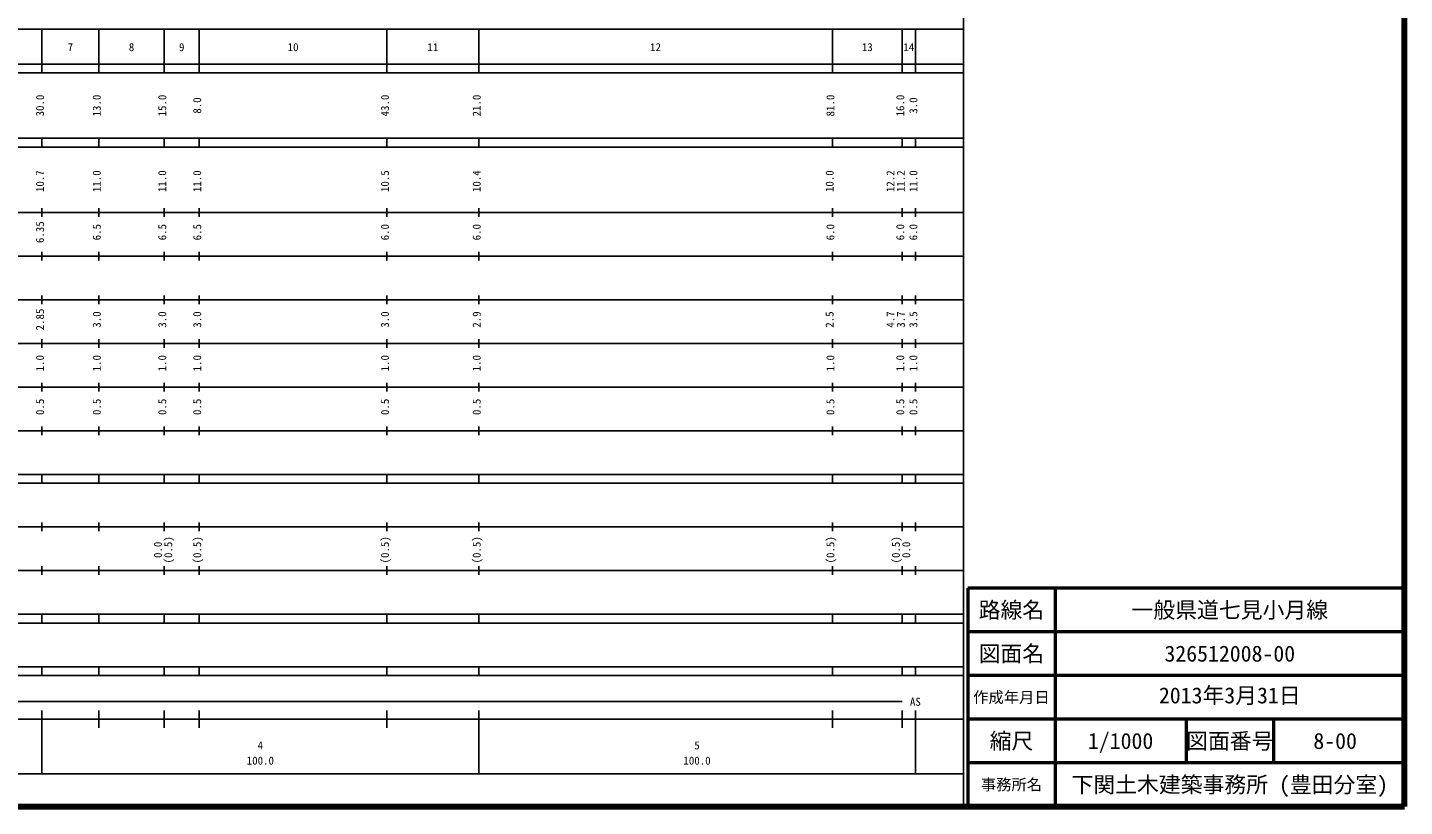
# Model space of a CAD drawing. Units: millimetres on the paper, enlarged 1000 times. Extents: x 40000 to 680000, y 20000 to 380000.
# Drawn here: x 364688 to 680000, y 20000 to 198357 of the extents above; entities that cross this region are included whole.
import ezdxf
from ezdxf.enums import TextEntityAlignment as Align

# ---------------------------------------------------------------- set-up
doc = ezdxf.new("R2010")
doc.units = ezdxf.units.MM
doc.header["$LTSCALE"] = 1000
for name, color, linetype, lineweight in [('M-TTL', 2, 'Continuous', 140), ('M-TTL-BAND', 7, 'Continuous', 25), ('M-TTL-FRAM', 2, 'Continuous', 50), ('M-TTL-LINE', 7, 'Continuous', 50)]:
    doc.layers.add(name, color=color, linetype=linetype, lineweight=lineweight)
doc.layers.add('M-TTL-TXT', color=7, linetype='Continuous')
doc.styles.add('ＭＳ ゴシック', font='')
doc.styles.get('ＭＳ ゴシック').set_extended_font_data('MS Gothic')

msp = doc.modelspace()

# ---------------------------------------------------------------- linework, layer by layer
at = {"layer": 'M-TTL'}
for p, q in [((680000, 20000), (680000, 380000)), ((40000, 20000), (680000, 20000))]:
    msp.add_line(p, q, dxfattribs=at)
at = {"layer": 'M-TTL-BAND'}
for p, q in [((579000, 20000), (579000, 370000)), ((68000, 198000), (579000, 198000)), ((368000, 188000), (368000, 198000)), ((381000, 188000), (381000, 198000)), ((396000, 188000), (396000, 198000)), ((404000, 188000), (404000, 198000)), ((447000, 188000), (447000, 198000)), ((468000, 188000), (468000, 198000)), ((549000, 188000), (549000, 198000)), ((565000, 188000), (565000, 198000)), ((568000, 188000), (568000, 198000)), ((40000, 190000), (579000, 190000)), ((40000, 188000), (579000, 188000)), ((40000, 173000), (579000, 173000)), ((40000, 171000), (579000, 171000)), ((368000, 171000), (368000, 173000)), ((381000, 171000), (381000, 173000)), ((396000, 171000), (396000, 173000)), ((404000, 171000), (404000, 173000)), ((447000, 171000), (447000, 173000)), ((468000, 171000), (468000, 173000)), ((549000, 171000), (549000, 173000)), ((565000, 171000), (565000, 173000)), ((568000, 171000), (568000, 173000)), ((40000, 156000), (579000, 156000)), ((368000, 155000), (368000, 157000)), ((381000, 155000), (381000, 157000)), ((396000, 155000), (396000, 157000)), ((404000, 155000), (404000, 157000)), ((447000, 155000), (447000, 157000)), ((468000, 155000), (468000, 157000)), ((549000, 155000), (549000, 157000)), ((565000, 155000), (565000, 157000)), ((568000, 155000), (568000, 157000)), ((46000, 146000), (579000, 146000)), ((368000, 145000), (368000, 147000)), ((381000, 145000), (381000, 147000)), ((396000, 145000), (396000, 147000)), ((404000, 145000), (404000, 147000)), ((447000, 145000), (447000, 147000)), ((468000, 145000), (468000, 147000)), ((549000, 145000), (549000, 147000)), ((565000, 145000), (565000, 147000)), ((568000, 145000), (568000, 147000)), ((52000, 136000), (579000, 136000)), ((368000, 135000), (368000, 137000)), ((381000, 135000), (381000, 137000)), ((396000, 135000), (396000, 137000)), ((404000, 135000), (404000, 137000)), ((447000, 135000), (447000, 137000)), ((468000, 135000), (468000, 137000)), ((549000, 135000), (549000, 137000)), ((565000, 135000), (565000, 137000)), ((568000, 135000), (568000, 137000)), ((368000, 125000), (368000, 127000)), ((381000, 125000), (381000, 127000)), ((396000, 125000), (396000, 127000)), ((404000, 125000), (404000, 127000)), ((447000, 125000), (447000, 127000)), ((468000, 125000), (468000, 127000)), ((549000, 125000), (549000, 127000)), ((565000, 125000), (565000, 127000)), ((568000, 125000), (568000, 127000)), ((46000, 126000), (579000, 126000)), ((368000, 115000), (368000, 117000)), ((381000, 115000), (381000, 117000)), ((396000, 115000), (396000, 117000)), ((404000, 115000), (404000, 117000)), ((447000, 115000), (447000, 117000)), ((468000, 115000), (468000, 117000)), ((549000, 115000), (549000, 117000)), ((565000, 115000), (565000, 117000)), ((568000, 115000), (568000, 117000)), ((52000, 116000), (579000, 116000)), ((46000, 106000), (579000, 106000)), ((368000, 105000), (368000, 107000)), ((381000, 105000), (381000, 107000)), ((396000, 105000), (396000, 107000)), ((404000, 105000), (404000, 107000)), ((447000, 105000), (447000, 107000)), ((468000, 105000), (468000, 107000)), ((549000, 105000), (549000, 107000)), ((565000, 105000), (565000, 107000)), ((568000, 105000), (568000, 107000)), ((40000, 96000), (579000, 96000)), ((368000, 94000), (368000, 96000)), ((381000, 94000), (381000, 96000)), ((396000, 94000), (396000, 96000)), ((404000, 94000), (404000, 96000)), ((447000, 94000), (447000, 96000)), ((468000, 94000), (468000, 96000)), ((549000, 94000), (549000, 96000)), ((565000, 94000), (565000, 96000)), ((568000, 94000), (568000, 96000)), ((40000, 94000), (579000, 94000)), ((49000, 84000), (579000, 84000)), ((368000, 83000), (368000, 85000)), ((381000, 83000), (381000, 85000)), ((396000, 83000), (396000, 85000)), ((404000, 83000), (404000, 85000)), ((447000, 83000), (447000, 85000)), ((468000, 83000), (468000, 85000)), ((549000, 83000), (549000, 85000)), ((565000, 83000), (565000, 85000)), ((568000, 83000), (568000, 85000)), ((40000, 74000), (579000, 74000)), ((368000, 73000), (368000, 75000)), ((381000, 73000), (381000, 75000)), ((396000, 73000), (396000, 75000)), ((404000, 73000), (404000, 75000)), ((447000, 73000), (447000, 75000)), ((468000, 73000), (468000, 75000)), ((549000, 73000), (549000, 75000)), ((565000, 73000), (565000, 75000)), ((568000, 73000), (568000, 75000)), ((40000, 64000), (579000, 64000)), ((368000, 62000), (368000, 64000)), ((381000, 62000), (381000, 64000)), ((396000, 62000), (396000, 64000)), ((404000, 62000), (404000, 64000)), ((447000, 62000), (447000, 64000)), ((468000, 62000), (468000, 64000)), ((549000, 62000), (549000, 64000)), ((565000, 62000), (565000, 64000)), ((568000, 62000), (568000, 64000)), ((40000, 62000), (579000, 62000)), ((40000, 52000), (579000, 52000)), ((368000, 50000), (368000, 52000)), ((381000, 50000), (381000, 52000)), ((396000, 50000), (396000, 52000)), ((404000, 50000), (404000, 52000)), ((447000, 50000), (447000, 52000)), ((468000, 50000), (468000, 52000)), ((549000, 50000), (549000, 52000)), ((565000, 50000), (565000, 52000)), ((568000, 50000), (568000, 52000)), ((40000, 50000), (579000, 50000)), ((71000, 44000), (565000, 44000)), ((368000, 27500), (368000, 42000)), ((381000, 38000), (381000, 42000)), ((396000, 38000), (396000, 42000)), ((404000, 38000), (404000, 42000)), ((447000, 38000), (447000, 42000)), ((468000, 27500), (468000, 42000)), ((549000, 38000), (549000, 42000)), ((565000, 38000), (565000, 42000)), ((568000, 27500), (568000, 42000)), ((40000, 40000), (579000, 40000)), ((68000, 27500), (579000, 27500))]:
    msp.add_line(p, q, dxfattribs=at)
at = {"layer": 'M-TTL-FRAM'}
for p, q in [((680000, 70000), (580000, 70000)), ((580000, 70000), (580000, 20000))]:
    msp.add_line(p, q, dxfattribs=at)
at = {"layer": 'M-TTL-LINE'}
for p, q in [((600000, 70000), (600000, 20000)), ((680000, 60000), (580000, 60000)), ((680000, 50000), (580000, 50000)), ((680000, 40000), (580000, 40000)), ((630000, 40000), (630000, 30000)), ((650000, 40000), (650000, 30000)), ((680000, 30000), (580000, 30000))]:
    msp.add_line(p, q, dxfattribs=at)

# ---------------------------------------------------------------- texts
at = {"layer": 'M-TTL-BAND', "style": 'ＭＳ ゴシック'}
for s, p in [('7', (374500, 192405)), ('8', (388500, 192405)), ('9', (400000, 192405)), ('10', (425500, 192405)), ('11', (457500, 192405)), ('12', (508500, 192405)), ('13', (557000, 192405)), ('14', (566500, 192405)), ('AS', (568000, 42500)), ('4', (418000, 32523)), ('5', (518000, 32523)), ('100.0', (418000, 29033)), ('100.0', (518000, 29033))]:
    msp.add_text(s, height=1833, dxfattribs=at).set_placement(p, align=Align.BOTTOM_CENTER)
for s, p in [('30.0', (369000, 180500)), ('13.0', (382000, 180500)), ('15.0', (397000, 180500)), ('8.0', (405000, 180500)), ('43.0', (448000, 180500)), ('21.0', (469000, 180500)), ('81.0', (550000, 180500)), ('16.0', (566000, 180500)), ('3.0', (569000, 180500)), ('10.7', (369000, 163174)), ('11.0', (382000, 163174)), ('11.0', (397000, 163174)), ('11.0', (405000, 163174)), ('10.5', (448000, 163174)), ('10.4', (469000, 163174)), ('10.0', (549824, 163174)), ('12.2', (563759, 163174)), ('11.2', (566129, 163174)), ('11.0', (569000, 163174)), ('6.35', (369000, 151500)), ('6.5', (382000, 151500)), ('6.5', (397000, 151500)), ('6.5', (405000, 151500)), ('6.0', (448000, 151500)), ('6.0', (469000, 151500)), ('6.0', (550000, 151500)), ('6.0', (566000, 151500)), ('6.0', (569000, 151500)), ('2.85', (369000, 131500)), ('3.0', (382000, 131500)), ('3.0', (397000, 131500)), ('3.0', (405000, 131500)), ('3.0', (448000, 131500)), ('2.9', (469000, 131500)), ('2.5', (549824, 131500)), ('4.7', (563759, 131500)), ('3.7', (566129, 131500)), ('3.5', (569000, 131500)), ('1.0', (369000, 121500)), ('1.0', (382000, 121500)), ('1.0', (397000, 121500)), ('1.0', (405000, 121500)), ('1.0', (448000, 121500)), ('1.0', (469000, 121500)), ('1.0', (550000, 121500)), ('1.0', (566000, 121500)), ('1.0', (569000, 121500)), ('0.5', (369000, 111500)), ('0.5', (382000, 111500)), ('0.5', (397000, 111500)), ('0.5', (405000, 111500)), ('0.5', (448000, 111500)), ('0.5', (469000, 111500)), ('0.5', (550000, 111500)), ('0.5', (566000, 111500)), ('0.5', (569000, 111500)), ('0.0', (396000, 78764)), ('(0.5)', (398370, 78764)), ('(0.5)', (405000, 78764)), ('(0.5)', (448000, 78764)), ('(0.5)', (469000, 78764)), ('(0.5)', (550000, 78764)), ('(0.5)', (565000, 78764)), ('0.0', (567370, 78764))]:
    msp.add_text(s, height=1833, rotation=90, dxfattribs=at).set_placement(p, align=Align.BOTTOM_CENTER)
at = {"layer": 'M-TTL-TXT', "style": 'ＭＳ ゴシック'}
for s, height, p in [('路線名', 3666, (590000, 65000)), ('路線名', 3666, (590000, 65000)), ('一般県道七見小月線', 3666, (640000, 65000)), ('図面名', 3666, (590000, 55000)), ('図面名', 3666, (590000, 55000)), ('326512008-00', 3666, (640000, 55000)), ('作成年月日', 2566, (590000, 45000)), ('作成年月日', 2566, (590000, 45000)), ('縮尺', 3666, (590000, 35000)), ('縮尺', 3666, (590000, 35000)), ('1/1000', 3666, (615000, 35000)), ('図面番号', 3666, (640000, 35000)), ('図面番号', 3666, (640000, 35000)), ('8-00', 3666, (664125, 35000)), ('事務所名', 2566, (590000, 25000)), ('事務所名', 2566, (590000, 25000)), ('下関土木建築事務所 (豊田分室)', 3666, (640000, 25000))]:
    msp.add_text(s, height=height, dxfattribs=at).set_placement(p, align=Align.MIDDLE_CENTER)
msp.add_text('2013年3月31日', height=3666, dxfattribs=at).set_placement((640000, 42500), align=Align.BOTTOM_CENTER)

doc.saveas('drawing.dxf')
